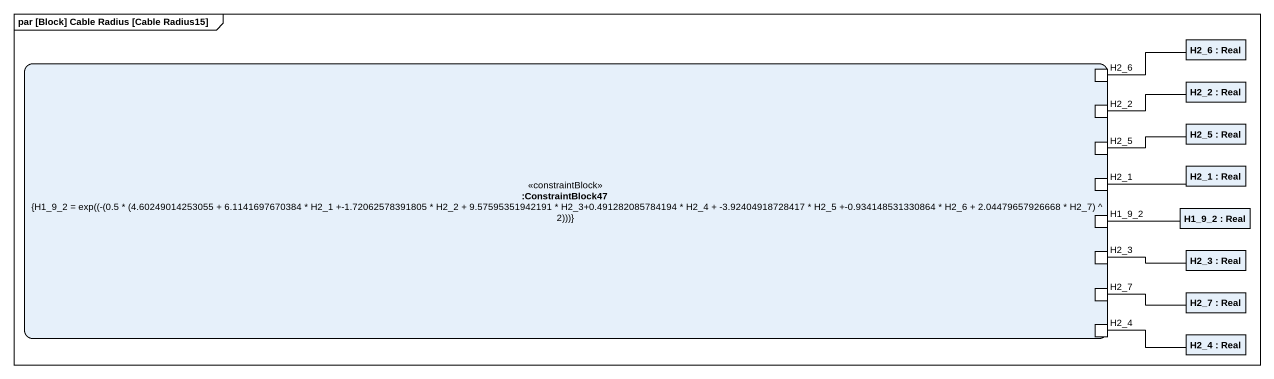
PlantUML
@startuml
mainframe par [Block] Cable Radius [Cable Radius15]
rectangle "H2_6 : Real" as H2_6
rectangle ":ConstraintBlock47\n{H1_9_2 = exp((-(0.5 * (4.60249014253055 + 6.1141697670384 * H2_1 +-1.72062578391805 * H2_2 + 9.57595351942191 * H2_3+0.491282085784194 * H2_4 + -3.92404918728417 * H2_5 +-0.934148531330864 * H2_6 + 2.04479657926668 * H2_7) ^ 2)))}" as ConstraintBlock47 <<constraintBlock>> {
  port "H2_6" as H2_6_2
  port "H2_2" as H2_2_2
  port "H2_5" as H2_5_2
  port "H2_1" as H2_1_2
  port "H1_9_2" as H1_9_2_2
  port H2_3
  port H2_7
  port H2_4
}
rectangle "H2_2 : Real" as H2_2
rectangle "H2_5 : Real" as H2_5
rectangle "H2_1 : Real" as H2_1
rectangle "H1_9_2 : Real" as H1_9_2
rectangle "H2_3 : Real" as H2_3_2
rectangle "H2_7 : Real" as H2_7_2
rectangle "H2_4 : Real" as H2_4_2
H2_6_2 -right- H2_6
H2_2_2 -right- H2_2
H2_5_2 -right- H2_5
H2_1_2 -right- H2_1
H1_9_2_2 -right- H1_9_2
H2_3 -right- H2_3_2
H2_7 -right- H2_7_2
H2_4 -right- H2_4_2
@enduml
